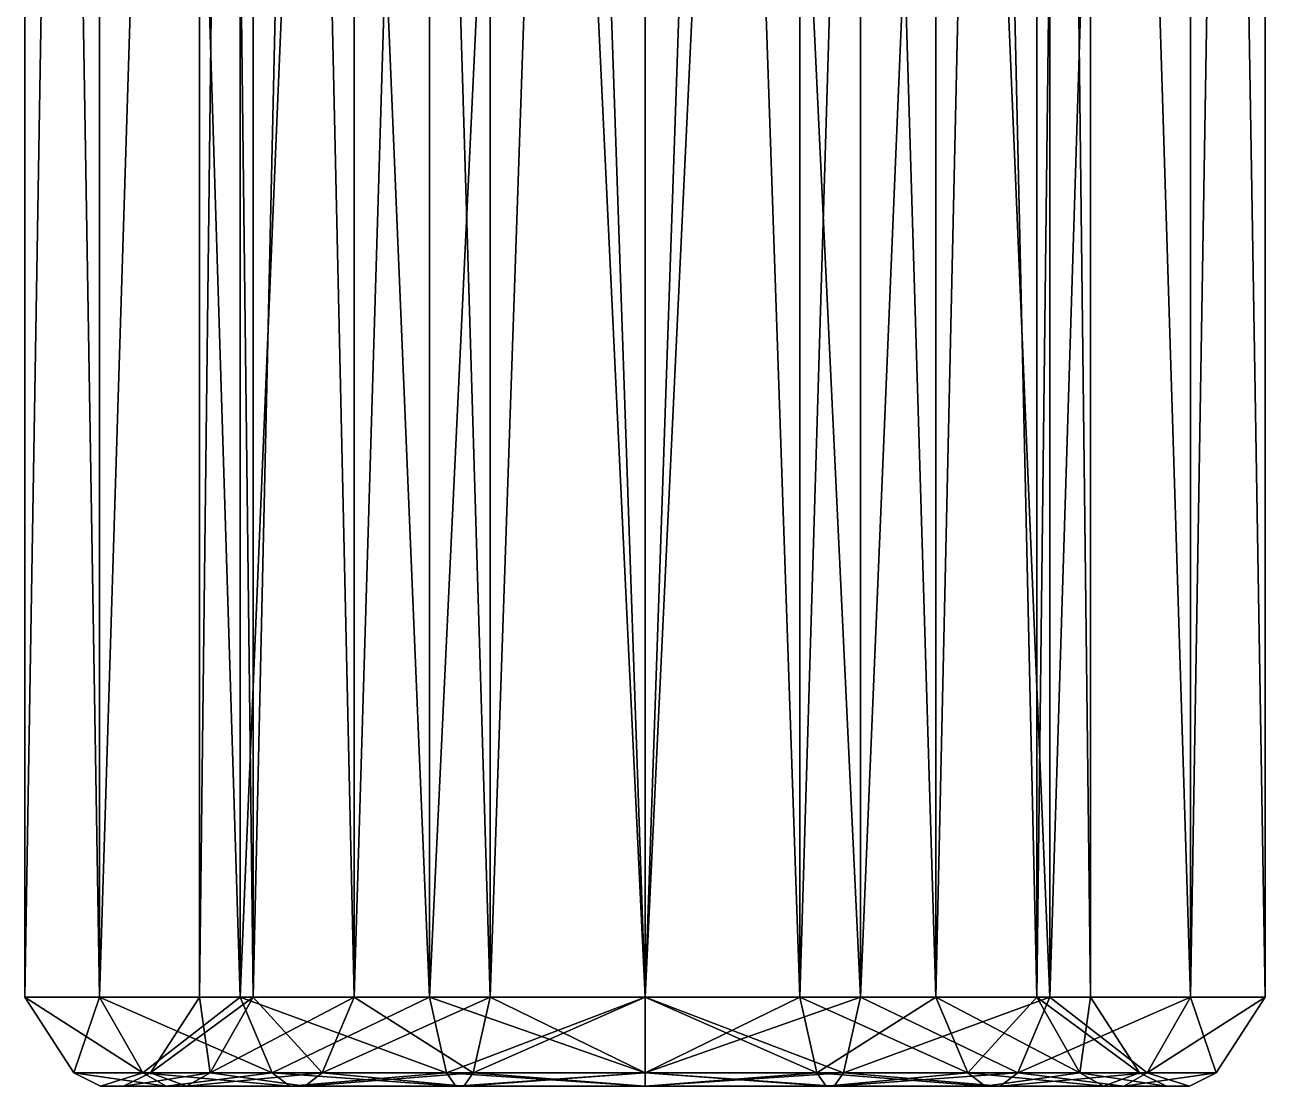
# Model space of a CAD drawing. Extents: x -218 to 254, y -1 to 729.
# Drawn here: x 50.04 to 62.77, y 253.78 to 264.67 of the extents above; entities that cross this region are included whole.
import ezdxf

# ---------------------------------------------------------------- set-up
doc = ezdxf.new("R2010")
doc.units = 0
doc.layers.add('ROCKET_BARREL', color=154, linetype='CONTINUOUS')
doc.layers.add('ROCKET_BARREL01', color=154, linetype='CONTINUOUS')

msp = doc.modelspace()

# ---------------------------------------------------------------- meshes
at = {"layer": 'ROCKET_BARREL', "color": 154}
mesh = msp.add_polyface(dxfattribs=at)
corners = [(56.402508, 301.056152, 344.660706), (56.402512, 254.692215, 344.660706), (58.612621, 254.692215, 344.271027), (56.402512, 254.692215, 342.840881), (57.9902, 301.056152, 342.560944), (57.990204, 254.692215, 342.560944), (58.612621, 301.056152, 344.271027), (60.55616, 254.692215, 343.148926), (59.386395, 301.056152, 341.754852), (59.386398, 254.692215, 341.754852), (60.55616, 301.056152, 343.148926), (61.998707, 254.692215, 341.429749), (60.422688, 301.056152, 340.519836), (60.422688, 254.692215, 340.519836), (61.998703, 301.056152, 341.429749), (62.76627, 254.692215, 339.320892), (60.974087, 301.056152, 339.004883), (60.974087, 254.692215, 339.004883), (62.76627, 301.056152, 339.320892), (62.76627, 254.692215, 337.076691), (60.974087, 301.056152, 337.3927), (60.974087, 254.692215, 337.3927), (62.76627, 301.056152, 337.076691), (61.998707, 254.692215, 334.967834), (60.422688, 301.056152, 335.877747), (60.422688, 254.692215, 335.877747), (61.998703, 301.056152, 334.967834), (60.55616, 254.692215, 333.248657), (59.386395, 301.056152, 334.642731), (59.386395, 254.692215, 334.642731), (60.556156, 301.056152, 333.248657), (58.612621, 254.692215, 332.126556), (57.9902, 301.056152, 333.836639), (57.990204, 254.692215, 333.836639), (58.612617, 301.056152, 332.126556), (56.402512, 254.692215, 331.736877), (56.402508, 301.056152, 333.556702), (56.402512, 254.692215, 333.556702), (56.402508, 301.056152, 331.736877), (54.192402, 254.692215, 332.126556), (54.814816, 301.056152, 333.836639), (54.814819, 254.692215, 333.836639), (54.192398, 301.056152, 332.126556), (52.248863, 254.692215, 333.248657), (53.418625, 301.056152, 334.642731), (53.418625, 254.692215, 334.642731), (52.248859, 301.056152, 333.248657), (50.806316, 254.692215, 334.967834), (52.382332, 301.056152, 335.877747), (52.382336, 254.692215, 335.877747), (50.806313, 301.056152, 334.967834), (50.038754, 254.692215, 337.076691), (51.830933, 301.056152, 337.3927), (51.830936, 254.692215, 337.3927), (50.038754, 301.056152, 337.076691), (50.038754, 254.692215, 339.320892), (51.830933, 301.056152, 339.004883), (51.830936, 254.692215, 339.004883), (50.038754, 301.056152, 339.320892), (50.806316, 254.692215, 341.429749), (52.382332, 301.056152, 340.519836), (52.382336, 254.692215, 340.519836), (50.806316, 301.056152, 341.429749), (52.248863, 254.692215, 343.148926), (53.418625, 301.056152, 341.754852), (53.418629, 254.692215, 341.754852), (52.248863, 301.056152, 343.148926), (54.192402, 254.692215, 344.271027), (54.814819, 301.056152, 342.560944), (54.814819, 254.692215, 342.560944), (54.192402, 301.056152, 344.271027), (56.402512, 301.056152, 342.840881)]
mesh.append_faces([[corners[k] for k in face] for face in [(3, 4, 5), (5, 8, 9), (9, 12, 13), (13, 16, 17), (17, 20, 21), (21, 24, 25), (25, 28, 29), (29, 32, 33), (33, 36, 37), (37, 40, 41), (41, 44, 45), (45, 48, 49), (49, 52, 53), (53, 56, 57), (57, 60, 61), (61, 64, 65), (65, 68, 69), (69, 71, 3)]], dxfattribs={"vtx0": -1})
mesh.append_faces([[corners[k] for k in face] for face in [(0, 1, 2), (6, 2, 7), (10, 7, 11), (14, 11, 15), (18, 15, 19), (22, 19, 23), (26, 23, 27), (30, 27, 31), (34, 31, 35), (38, 35, 39), (42, 39, 43), (46, 43, 47), (50, 47, 51), (54, 51, 55), (58, 55, 59), (62, 59, 63), (66, 63, 67), (70, 67, 1)]], dxfattribs={"vtx2": -1})
mesh = msp.add_polyface(dxfattribs=at)
corners = [(56.402508, 301.056152, 344.660706), (58.612621, 254.692215, 344.271027), (58.612621, 301.056152, 344.271027), (56.402512, 254.692215, 342.840881), (56.402512, 301.056152, 342.840881), (57.9902, 301.056152, 342.560944), (60.55616, 254.692215, 343.148926), (60.55616, 301.056152, 343.148926), (57.990204, 254.692215, 342.560944), (59.386395, 301.056152, 341.754852), (61.998707, 254.692215, 341.429749), (61.998703, 301.056152, 341.429749), (59.386398, 254.692215, 341.754852), (60.422688, 301.056152, 340.519836), (62.76627, 254.692215, 339.320892), (62.76627, 301.056152, 339.320892), (60.422688, 254.692215, 340.519836), (60.974087, 301.056152, 339.004883), (62.76627, 254.692215, 337.076691), (62.76627, 301.056152, 337.076691), (60.974087, 254.692215, 339.004883), (60.974087, 301.056152, 337.3927), (61.998707, 254.692215, 334.967834), (61.998703, 301.056152, 334.967834), (60.974087, 254.692215, 337.3927), (60.422688, 301.056152, 335.877747), (60.55616, 254.692215, 333.248657), (60.556156, 301.056152, 333.248657), (60.422688, 254.692215, 335.877747), (59.386395, 301.056152, 334.642731), (58.612621, 254.692215, 332.126556), (58.612617, 301.056152, 332.126556), (59.386395, 254.692215, 334.642731), (57.9902, 301.056152, 333.836639), (56.402512, 254.692215, 331.736877), (56.402508, 301.056152, 331.736877), (57.990204, 254.692215, 333.836639), (56.402508, 301.056152, 333.556702), (54.192402, 254.692215, 332.126556), (54.192398, 301.056152, 332.126556), (56.402512, 254.692215, 333.556702), (54.814816, 301.056152, 333.836639), (52.248863, 254.692215, 333.248657), (52.248859, 301.056152, 333.248657), (54.814819, 254.692215, 333.836639), (53.418625, 301.056152, 334.642731), (50.806316, 254.692215, 334.967834), (50.806313, 301.056152, 334.967834), (53.418625, 254.692215, 334.642731), (52.382332, 301.056152, 335.877747), (50.038754, 254.692215, 337.076691), (50.038754, 301.056152, 337.076691), (52.382336, 254.692215, 335.877747), (51.830933, 301.056152, 337.3927), (50.038754, 254.692215, 339.320892), (50.038754, 301.056152, 339.320892), (51.830936, 254.692215, 337.3927), (51.830933, 301.056152, 339.004883), (50.806316, 254.692215, 341.429749), (50.806316, 301.056152, 341.429749), (51.830936, 254.692215, 339.004883), (52.382332, 301.056152, 340.519836), (52.248863, 254.692215, 343.148926), (52.248863, 301.056152, 343.148926), (52.382336, 254.692215, 340.519836), (53.418625, 301.056152, 341.754852), (54.192402, 254.692215, 344.271027), (54.192402, 301.056152, 344.271027), (53.418629, 254.692215, 341.754852), (54.814819, 301.056152, 342.560944), (56.402512, 254.692215, 344.660706), (54.814819, 254.692215, 342.560944)]
mesh.append_faces([[corners[k] for k in face] for face in [(0, 1, 2), (2, 6, 7), (7, 10, 11), (11, 14, 15), (15, 18, 19), (19, 22, 23), (23, 26, 27), (27, 30, 31), (31, 34, 35), (35, 38, 39), (39, 42, 43), (43, 46, 47), (47, 50, 51), (51, 54, 55), (55, 58, 59), (59, 62, 63), (63, 66, 67), (67, 70, 0)]], dxfattribs={"vtx0": -1})
mesh.append_faces([[corners[k] for k in face] for face in [(3, 4, 5), (8, 5, 9), (12, 9, 13), (16, 13, 17), (20, 17, 21), (24, 21, 25), (28, 25, 29), (32, 29, 33), (36, 33, 37), (40, 37, 41), (44, 41, 45), (48, 45, 49), (52, 49, 53), (56, 53, 57), (60, 57, 61), (64, 61, 65), (68, 65, 69), (71, 69, 4)]], dxfattribs={"vtx2": -1})
mesh = msp.add_polyface(dxfattribs=at)
corners = [(52.756828, 253.779907, 333.854034), (51.697952, 253.779907, 335.482605), (51.490696, 253.779907, 335.362946), (52.91066, 253.779907, 334.037384), (51.052685, 253.779907, 337.255463), (50.817001, 253.779907, 337.213928), (51.052689, 253.779907, 339.14212), (50.817001, 253.779907, 339.183685), (51.697956, 253.779907, 340.914978), (51.490696, 253.779907, 341.034637), (52.910664, 253.779907, 342.360229), (52.756828, 253.779907, 342.543549), (52.577698, 253.91713, 333.640564), (51.249355, 253.91713, 335.223633), (50.806316, 254.692215, 334.967834), (50.542561, 253.91713, 337.165527), (50.038754, 254.692215, 337.076691), (51.327129, 253.91713, 337.303864), (51.939293, 253.91713, 335.621948), (52.382336, 254.692215, 335.877747), (50.542561, 253.91713, 339.232056), (50.038754, 254.692215, 339.320892), (51.327129, 253.91713, 339.093719), (51.830936, 254.692215, 337.3927), (51.249359, 253.91713, 341.173981), (50.806316, 254.692215, 341.429749), (51.939297, 253.91713, 340.775635), (51.830936, 254.692215, 339.004883), (52.577702, 253.91713, 342.757019), (52.248863, 254.692215, 343.148926), (53.08979, 253.91713, 334.250854)]
mesh.append_faces([[corners[k] for k in face] for face in [(0, 1, 2), (2, 4, 5), (5, 6, 7), (7, 8, 9), (9, 10, 11)]], dxfattribs={"vtx0": -1})
mesh.append_faces([[corners[k] for k in face] for face in [(0, 3, 1), (2, 1, 4), (5, 4, 6), (7, 6, 8), (9, 8, 10), (12, 13, 14), (13, 15, 16), (17, 18, 19), (15, 20, 21), (22, 17, 23), (20, 24, 25), (26, 22, 27), (24, 28, 29), (13, 12, 0), (0, 2, 13), (30, 18, 1), (15, 13, 2), (2, 5, 15), (18, 17, 4), (4, 1, 18), (20, 15, 5), (5, 7, 20), (17, 22, 6), (6, 4, 17), (24, 20, 7), (7, 9, 24), (22, 26, 8), (8, 6, 22), (28, 24, 9), (9, 11, 28), (10, 8, 26)]], dxfattribs={"vtx2": -1})
mesh = msp.add_polyface(dxfattribs=at)
corners = [(58.612621, 254.692215, 344.271027), (56.402512, 254.692215, 344.660706), (56.402512, 253.91713, 344.149139), (56.402512, 254.692215, 342.840881), (57.990204, 254.692215, 342.560944), (58.165173, 253.91713, 343.041656), (60.55616, 254.692215, 343.148926), (58.437653, 253.91713, 343.790283), (59.386398, 254.692215, 341.754852), (59.715233, 253.91713, 342.146729), (61.998707, 254.692215, 341.429749), (60.227322, 253.91713, 342.757019), (60.422688, 254.692215, 340.519836), (60.865726, 253.91713, 340.775635), (62.76627, 254.692215, 339.320892), (61.555668, 253.91713, 341.173981), (60.974087, 254.692215, 339.004883), (61.477894, 253.91713, 339.093719), (62.76627, 254.692215, 337.076691), (62.262463, 253.91713, 339.232056), (60.974087, 254.692215, 337.3927), (61.477894, 253.91713, 337.303864), (61.998707, 254.692215, 334.967834), (62.262463, 253.91713, 337.165527), (60.422688, 254.692215, 335.877747), (60.865726, 253.91713, 335.621948), (60.55616, 254.692215, 333.248657), (61.555668, 253.91713, 335.223633), (59.386395, 254.692215, 334.642731), (59.715233, 253.91713, 334.250854), (58.612621, 254.692215, 332.126556), (60.227322, 253.91713, 333.640564), (57.990204, 254.692215, 333.836639), (58.165173, 253.91713, 333.355927), (56.402512, 254.692215, 331.736877), (58.437653, 253.91713, 332.6073), (56.402512, 254.692215, 333.556702), (56.402512, 253.91713, 333.045105), (54.192402, 254.692215, 332.126556), (56.402512, 253.91713, 332.248444), (54.814819, 254.692215, 333.836639), (54.639851, 253.91713, 333.355927), (52.248863, 254.692215, 333.248657), (54.367371, 253.91713, 332.6073), (53.418625, 254.692215, 334.642731), (53.08979, 253.91713, 334.250854), (50.806316, 254.692215, 334.967834), (52.577698, 253.91713, 333.640564), (52.382336, 254.692215, 335.877747), (51.939293, 253.91713, 335.621948), (50.038754, 254.692215, 337.076691), (51.249355, 253.91713, 335.223633), (51.830936, 254.692215, 337.3927), (51.327129, 253.91713, 337.303864), (50.038754, 254.692215, 339.320892), (50.542561, 253.91713, 337.165527), (51.830936, 254.692215, 339.004883), (51.327129, 253.91713, 339.093719), (50.806316, 254.692215, 341.429749), (50.542561, 253.91713, 339.232056), (52.382336, 254.692215, 340.519836), (51.939297, 253.91713, 340.775635), (52.248863, 254.692215, 343.148926), (51.249359, 253.91713, 341.173981), (53.418629, 254.692215, 341.754852), (53.08979, 253.91713, 342.146729), (54.192402, 254.692215, 344.271027), (52.577702, 253.91713, 342.757019), (54.814819, 254.692215, 342.560944), (54.639851, 253.91713, 343.041656), (54.367374, 253.91713, 343.790283), (56.402512, 253.91713, 343.352478)]
mesh.append_faces([[corners[k] for k in face] for face in [(0, 1, 2), (3, 4, 5), (6, 0, 7), (4, 8, 9), (10, 6, 11), (8, 12, 13), (14, 10, 15), (12, 16, 17), (18, 14, 19), (16, 20, 21), (22, 18, 23), (20, 24, 25), (26, 22, 27), (24, 28, 29), (30, 26, 31), (28, 32, 33), (34, 30, 35), (32, 36, 37), (38, 34, 39), (36, 40, 41), (42, 38, 43), (40, 44, 45), (46, 42, 47), (44, 48, 49), (50, 46, 51), (48, 52, 53), (54, 50, 55), (52, 56, 57), (58, 54, 59), (56, 60, 61), (62, 58, 63), (60, 64, 65), (66, 62, 67), (64, 68, 69), (1, 66, 70), (68, 3, 71)]], dxfattribs={"vtx2": -1})
mesh = msp.add_polyface(dxfattribs=at)
corners = [(56.402512, 253.779907, 332.52713), (54.544537, 253.779907, 333.094055), (54.462685, 253.779907, 332.869171), (56.402512, 253.779907, 332.766449), (52.91066, 253.779907, 334.037384), (52.756828, 253.779907, 333.854034), (52.756828, 253.779907, 342.543549), (54.544537, 253.779922, 343.303528), (54.462685, 253.779922, 343.528412), (52.910664, 253.779907, 342.360229), (56.402512, 253.779922, 343.631134), (56.402512, 253.779922, 343.870453), (56.402512, 253.91713, 332.248444), (54.367371, 253.91713, 332.6073), (54.192402, 254.692215, 332.126556), (54.639851, 253.91713, 333.355927), (56.402512, 253.91713, 333.045105), (56.402512, 254.692215, 333.556702), (52.577698, 253.91713, 333.640564), (52.248863, 254.692215, 333.248657), (53.08979, 253.91713, 334.250854), (54.814819, 254.692215, 333.836639), (51.939293, 253.91713, 335.621948), (53.418625, 254.692215, 334.642731), (53.08979, 253.91713, 342.146729), (51.939297, 253.91713, 340.775635), (52.382336, 254.692215, 340.519836), (52.577702, 253.91713, 342.757019), (54.367374, 253.91713, 343.790283), (54.192402, 254.692215, 344.271027), (54.639851, 253.91713, 343.041656), (53.418629, 254.692215, 341.754852), (56.402512, 253.91713, 344.149139), (56.402512, 254.692215, 344.660706), (56.402512, 253.91713, 343.352478), (54.814819, 254.692215, 342.560944), (51.697952, 253.779907, 335.482605)]
mesh.append_faces([[corners[k] for k in face] for face in [(0, 1, 2), (2, 4, 5), (6, 7, 8), (8, 10, 11)]], dxfattribs={"vtx0": -1})
mesh.append_faces([[corners[k] for k in face] for face in [(0, 3, 1), (2, 1, 4), (6, 9, 7), (8, 7, 10), (12, 13, 14), (15, 16, 17), (13, 18, 19), (20, 15, 21), (22, 20, 23), (24, 25, 26), (27, 28, 29), (30, 24, 31), (28, 32, 33), (34, 30, 35), (13, 12, 0), (0, 2, 13), (16, 15, 1), (1, 3, 16), (18, 13, 2), (2, 5, 18), (15, 20, 4), (4, 1, 15), (36, 4, 20), (25, 24, 9), (28, 27, 6), (6, 8, 28), (24, 30, 7), (7, 9, 24), (32, 28, 8), (8, 11, 32), (30, 34, 10), (10, 7, 30)]], dxfattribs={"vtx2": -1})
mesh = msp.add_polyface(dxfattribs=at)
corners = [(56.402512, 253.779922, 343.870453), (58.260487, 253.779922, 343.303528), (58.342339, 253.779922, 343.528412), (56.402512, 253.779922, 343.631134), (59.894363, 253.779907, 342.360229), (60.048195, 253.779907, 342.543549), (60.048195, 253.779907, 333.854034), (58.260487, 253.779907, 333.094055), (58.342339, 253.779907, 332.869171), (59.89436, 253.779907, 334.037384), (56.402512, 253.779907, 332.766449), (56.402512, 253.779907, 332.52713), (56.402512, 253.91713, 344.149139), (58.437653, 253.91713, 343.790283), (58.612621, 254.692215, 344.271027), (58.165173, 253.91713, 343.041656), (56.402512, 253.91713, 343.352478), (56.402512, 254.692215, 342.840881), (60.227322, 253.91713, 342.757019), (60.55616, 254.692215, 343.148926), (59.715233, 253.91713, 342.146729), (57.990204, 254.692215, 342.560944), (60.865726, 253.91713, 340.775635), (59.386398, 254.692215, 341.754852), (59.715233, 253.91713, 334.250854), (60.865726, 253.91713, 335.621948), (60.422688, 254.692215, 335.877747), (60.227322, 253.91713, 333.640564), (58.437653, 253.91713, 332.6073), (58.612621, 254.692215, 332.126556), (58.165173, 253.91713, 333.355927), (59.386395, 254.692215, 334.642731), (56.402512, 253.91713, 332.248444), (56.402512, 254.692215, 331.736877), (56.402512, 253.91713, 333.045105), (57.990204, 254.692215, 333.836639), (61.107067, 253.779907, 340.914978)]
mesh.append_faces([[corners[k] for k in face] for face in [(0, 1, 2), (2, 4, 5), (6, 7, 8), (8, 10, 11)]], dxfattribs={"vtx0": -1})
mesh.append_faces([[corners[k] for k in face] for face in [(0, 3, 1), (2, 1, 4), (6, 9, 7), (8, 7, 10), (12, 13, 14), (15, 16, 17), (13, 18, 19), (20, 15, 21), (22, 20, 23), (24, 25, 26), (27, 28, 29), (30, 24, 31), (28, 32, 33), (34, 30, 35), (13, 12, 0), (0, 2, 13), (16, 15, 1), (1, 3, 16), (18, 13, 2), (2, 5, 18), (15, 20, 4), (4, 1, 15), (36, 4, 20), (25, 24, 9), (28, 27, 6), (6, 8, 28), (24, 30, 7), (7, 9, 24), (32, 28, 8), (8, 11, 32), (30, 34, 10), (10, 7, 30)]], dxfattribs={"vtx2": -1})
mesh = msp.add_polyface(dxfattribs=at)
corners = [(60.048195, 253.779907, 342.543549), (61.107067, 253.779907, 340.914978), (61.314327, 253.779907, 341.034637), (59.894363, 253.779907, 342.360229), (61.752335, 253.779907, 339.14212), (61.988022, 253.779907, 339.183655), (61.752335, 253.779907, 337.255463), (61.988022, 253.779907, 337.213928), (61.107067, 253.779907, 335.482605), (61.314327, 253.779907, 335.362946), (59.89436, 253.779907, 334.037384), (60.048195, 253.779907, 333.854034), (60.227322, 253.91713, 342.757019), (61.555668, 253.91713, 341.173981), (61.998707, 254.692215, 341.429749), (62.262463, 253.91713, 339.232056), (62.76627, 254.692215, 339.320892), (61.477894, 253.91713, 339.093719), (60.865726, 253.91713, 340.775635), (60.422688, 254.692215, 340.519836), (62.262463, 253.91713, 337.165527), (62.76627, 254.692215, 337.076691), (61.477894, 253.91713, 337.303864), (60.974087, 254.692215, 339.004883), (61.555668, 253.91713, 335.223633), (61.998707, 254.692215, 334.967834), (60.865726, 253.91713, 335.621948), (60.974087, 254.692215, 337.3927), (60.227322, 253.91713, 333.640564), (60.55616, 254.692215, 333.248657), (59.715233, 253.91713, 342.146729)]
mesh.append_faces([[corners[k] for k in face] for face in [(0, 1, 2), (2, 4, 5), (5, 6, 7), (7, 8, 9), (9, 10, 11)]], dxfattribs={"vtx0": -1})
mesh.append_faces([[corners[k] for k in face] for face in [(0, 3, 1), (2, 1, 4), (5, 4, 6), (7, 6, 8), (9, 8, 10), (12, 13, 14), (13, 15, 16), (17, 18, 19), (15, 20, 21), (22, 17, 23), (20, 24, 25), (26, 22, 27), (24, 28, 29), (13, 12, 0), (0, 2, 13), (30, 18, 1), (15, 13, 2), (2, 5, 15), (18, 17, 4), (4, 1, 18), (20, 15, 5), (5, 7, 20), (17, 22, 6), (6, 4, 17), (24, 20, 7), (7, 9, 24), (22, 26, 8), (8, 6, 22), (28, 24, 9), (9, 11, 28), (10, 8, 26)]], dxfattribs={"vtx2": -1})
at = {"layer": 'ROCKET_BARREL01', "color": 154}
mesh = msp.add_polyface(dxfattribs=at)
corners = [(56.402508, 301.056152, 327.975677), (56.402512, 254.692215, 327.975677), (58.612621, 254.692215, 327.585999), (56.402512, 254.692215, 326.155853), (57.9902, 301.056152, 325.875916), (57.990204, 254.692215, 325.875916), (58.612621, 301.056152, 327.585999), (60.55616, 254.692215, 326.463898), (59.386395, 301.056152, 325.069824), (59.386398, 254.692215, 325.069824), (60.55616, 301.056152, 326.463898), (61.998707, 254.692215, 324.74472), (60.422688, 301.056152, 323.834808), (60.422688, 254.692215, 323.834808), (61.998703, 301.056152, 324.74472), (62.76627, 254.692215, 322.635864), (60.974087, 301.056152, 322.319855), (60.974087, 254.692215, 322.319855), (62.76627, 301.056152, 322.635864), (62.76627, 254.692215, 320.391663), (60.974087, 301.056152, 320.707672), (60.974087, 254.692215, 320.707672), (62.76627, 301.056152, 320.391663), (61.998707, 254.692215, 318.282806), (60.422688, 301.056152, 319.192719), (60.422688, 254.692215, 319.192719), (61.998703, 301.056152, 318.282806), (60.55616, 254.692215, 316.563629), (59.386395, 301.056152, 317.957703), (59.386395, 254.692215, 317.957703), (60.556156, 301.056152, 316.563629), (58.612621, 254.692215, 315.441528), (57.9902, 301.056152, 317.151611), (57.990204, 254.692215, 317.151611), (58.612617, 301.056152, 315.441528), (56.402512, 254.692215, 315.051849), (56.402508, 301.056152, 316.871674), (56.402512, 254.692215, 316.871674), (56.402508, 301.056152, 315.051849), (54.192402, 254.692215, 315.441528), (54.814816, 301.056152, 317.151611), (54.814819, 254.692215, 317.151611), (54.192398, 301.056152, 315.441528), (52.248863, 254.692215, 316.563629), (53.418625, 301.056152, 317.957703), (53.418625, 254.692215, 317.957703), (52.248859, 301.056152, 316.563629), (50.806316, 254.692215, 318.282806), (52.382332, 301.056152, 319.192719), (52.382336, 254.692215, 319.192719), (50.806313, 301.056152, 318.282806), (50.038754, 254.692215, 320.391663), (51.830933, 301.056152, 320.707672), (51.830936, 254.692215, 320.707672), (50.038754, 301.056152, 320.391663), (50.038754, 254.692215, 322.635864), (51.830933, 301.056152, 322.319855), (51.830936, 254.692215, 322.319855), (50.038754, 301.056152, 322.635864), (50.806316, 254.692215, 324.74472), (52.382332, 301.056152, 323.834808), (52.382336, 254.692215, 323.834808), (50.806316, 301.056152, 324.74472), (52.248863, 254.692215, 326.463898), (53.418625, 301.056152, 325.069824), (53.418629, 254.692215, 325.069824), (52.248863, 301.056152, 326.463898), (54.192402, 254.692215, 327.585999), (54.814819, 301.056152, 325.875916), (54.814819, 254.692215, 325.875916), (54.192402, 301.056152, 327.585999), (56.402512, 301.056152, 326.155853)]
mesh.append_faces([[corners[k] for k in face] for face in [(3, 4, 5), (5, 8, 9), (9, 12, 13), (13, 16, 17), (17, 20, 21), (21, 24, 25), (25, 28, 29), (29, 32, 33), (33, 36, 37), (37, 40, 41), (41, 44, 45), (45, 48, 49), (49, 52, 53), (53, 56, 57), (57, 60, 61), (61, 64, 65), (65, 68, 69), (69, 71, 3)]], dxfattribs={"vtx0": -1})
mesh.append_faces([[corners[k] for k in face] for face in [(0, 1, 2), (6, 2, 7), (10, 7, 11), (14, 11, 15), (18, 15, 19), (22, 19, 23), (26, 23, 27), (30, 27, 31), (34, 31, 35), (38, 35, 39), (42, 39, 43), (46, 43, 47), (50, 47, 51), (54, 51, 55), (58, 55, 59), (62, 59, 63), (66, 63, 67), (70, 67, 1)]], dxfattribs={"vtx2": -1})
mesh = msp.add_polyface(dxfattribs=at)
corners = [(56.402508, 301.056152, 327.975677), (58.612621, 254.692215, 327.585999), (58.612621, 301.056152, 327.585999), (56.402512, 254.692215, 326.155853), (56.402512, 301.056152, 326.155853), (57.9902, 301.056152, 325.875916), (60.55616, 254.692215, 326.463898), (60.55616, 301.056152, 326.463898), (57.990204, 254.692215, 325.875916), (59.386395, 301.056152, 325.069824), (61.998707, 254.692215, 324.74472), (61.998703, 301.056152, 324.74472), (59.386398, 254.692215, 325.069824), (60.422688, 301.056152, 323.834808), (62.76627, 254.692215, 322.635864), (62.76627, 301.056152, 322.635864), (60.422688, 254.692215, 323.834808), (60.974087, 301.056152, 322.319855), (62.76627, 254.692215, 320.391663), (62.76627, 301.056152, 320.391663), (60.974087, 254.692215, 322.319855), (60.974087, 301.056152, 320.707672), (61.998707, 254.692215, 318.282806), (61.998703, 301.056152, 318.282806), (60.974087, 254.692215, 320.707672), (60.422688, 301.056152, 319.192719), (60.55616, 254.692215, 316.563629), (60.556156, 301.056152, 316.563629), (60.422688, 254.692215, 319.192719), (59.386395, 301.056152, 317.957703), (58.612621, 254.692215, 315.441528), (58.612617, 301.056152, 315.441528), (59.386395, 254.692215, 317.957703), (57.9902, 301.056152, 317.151611), (56.402512, 254.692215, 315.051849), (56.402508, 301.056152, 315.051849), (57.990204, 254.692215, 317.151611), (56.402508, 301.056152, 316.871674), (54.192402, 254.692215, 315.441528), (54.192398, 301.056152, 315.441528), (56.402512, 254.692215, 316.871674), (54.814816, 301.056152, 317.151611), (52.248863, 254.692215, 316.563629), (52.248859, 301.056152, 316.563629), (54.814819, 254.692215, 317.151611), (53.418625, 301.056152, 317.957703), (50.806316, 254.692215, 318.282806), (50.806313, 301.056152, 318.282806), (53.418625, 254.692215, 317.957703), (52.382332, 301.056152, 319.192719), (50.038754, 254.692215, 320.391663), (50.038754, 301.056152, 320.391663), (52.382336, 254.692215, 319.192719), (51.830933, 301.056152, 320.707672), (50.038754, 254.692215, 322.635864), (50.038754, 301.056152, 322.635864), (51.830936, 254.692215, 320.707672), (51.830933, 301.056152, 322.319855), (50.806316, 254.692215, 324.74472), (50.806316, 301.056152, 324.74472), (51.830936, 254.692215, 322.319855), (52.382332, 301.056152, 323.834808), (52.248863, 254.692215, 326.463898), (52.248863, 301.056152, 326.463898), (52.382336, 254.692215, 323.834808), (53.418625, 301.056152, 325.069824), (54.192402, 254.692215, 327.585999), (54.192402, 301.056152, 327.585999), (53.418629, 254.692215, 325.069824), (54.814819, 301.056152, 325.875916), (56.402512, 254.692215, 327.975677), (54.814819, 254.692215, 325.875916)]
mesh.append_faces([[corners[k] for k in face] for face in [(0, 1, 2), (2, 6, 7), (7, 10, 11), (11, 14, 15), (15, 18, 19), (19, 22, 23), (23, 26, 27), (27, 30, 31), (31, 34, 35), (35, 38, 39), (39, 42, 43), (43, 46, 47), (47, 50, 51), (51, 54, 55), (55, 58, 59), (59, 62, 63), (63, 66, 67), (67, 70, 0)]], dxfattribs={"vtx0": -1})
mesh.append_faces([[corners[k] for k in face] for face in [(3, 4, 5), (8, 5, 9), (12, 9, 13), (16, 13, 17), (20, 17, 21), (24, 21, 25), (28, 25, 29), (32, 29, 33), (36, 33, 37), (40, 37, 41), (44, 41, 45), (48, 45, 49), (52, 49, 53), (56, 53, 57), (60, 57, 61), (64, 61, 65), (68, 65, 69), (71, 69, 4)]], dxfattribs={"vtx2": -1})
mesh = msp.add_polyface(dxfattribs=at)
corners = [(52.756828, 253.779907, 317.169006), (51.697952, 253.779907, 318.797577), (51.490696, 253.779907, 318.677917), (52.91066, 253.779907, 317.352356), (51.052685, 253.779907, 320.570435), (50.817001, 253.779907, 320.5289), (51.052689, 253.779907, 322.457092), (50.817001, 253.779907, 322.498657), (51.697956, 253.779907, 324.22995), (51.490696, 253.779907, 324.349609), (52.910664, 253.779907, 325.675201), (52.756828, 253.779907, 325.858521), (52.577698, 253.91713, 316.955536), (51.249355, 253.91713, 318.538605), (50.806316, 254.692215, 318.282806), (50.542561, 253.91713, 320.480499), (50.038754, 254.692215, 320.391663), (51.327129, 253.91713, 320.618835), (51.939293, 253.91713, 318.93692), (52.382336, 254.692215, 319.192719), (50.542561, 253.91713, 322.547028), (50.038754, 254.692215, 322.635864), (51.327129, 253.91713, 322.408691), (51.830936, 254.692215, 320.707672), (51.249359, 253.91713, 324.488953), (50.806316, 254.692215, 324.74472), (51.939297, 253.91713, 324.090607), (51.830936, 254.692215, 322.319855), (52.577702, 253.91713, 326.071991), (52.248863, 254.692215, 326.463898), (53.08979, 253.91713, 317.565826)]
mesh.append_faces([[corners[k] for k in face] for face in [(0, 1, 2), (2, 4, 5), (5, 6, 7), (7, 8, 9), (9, 10, 11)]], dxfattribs={"vtx0": -1})
mesh.append_faces([[corners[k] for k in face] for face in [(0, 3, 1), (2, 1, 4), (5, 4, 6), (7, 6, 8), (9, 8, 10), (12, 13, 14), (13, 15, 16), (17, 18, 19), (15, 20, 21), (22, 17, 23), (20, 24, 25), (26, 22, 27), (24, 28, 29), (13, 12, 0), (0, 2, 13), (30, 18, 1), (15, 13, 2), (2, 5, 15), (18, 17, 4), (4, 1, 18), (20, 15, 5), (5, 7, 20), (17, 22, 6), (6, 4, 17), (24, 20, 7), (7, 9, 24), (22, 26, 8), (8, 6, 22), (28, 24, 9), (9, 11, 28), (10, 8, 26)]], dxfattribs={"vtx2": -1})
mesh = msp.add_polyface(dxfattribs=at)
corners = [(58.612621, 254.692215, 327.585999), (56.402512, 254.692215, 327.975677), (56.402512, 253.91713, 327.464111), (56.402512, 254.692215, 326.155853), (57.990204, 254.692215, 325.875916), (58.165173, 253.91713, 326.356628), (60.55616, 254.692215, 326.463898), (58.437653, 253.91713, 327.105255), (59.386398, 254.692215, 325.069824), (59.715233, 253.91713, 325.4617), (61.998707, 254.692215, 324.74472), (60.227322, 253.91713, 326.071991), (60.422688, 254.692215, 323.834808), (60.865726, 253.91713, 324.090607), (62.76627, 254.692215, 322.635864), (61.555668, 253.91713, 324.488953), (60.974087, 254.692215, 322.319855), (61.477894, 253.91713, 322.408691), (62.76627, 254.692215, 320.391663), (62.262463, 253.91713, 322.547028), (60.974087, 254.692215, 320.707672), (61.477894, 253.91713, 320.618835), (61.998707, 254.692215, 318.282806), (62.262463, 253.91713, 320.480499), (60.422688, 254.692215, 319.192719), (60.865726, 253.91713, 318.93692), (60.55616, 254.692215, 316.563629), (61.555668, 253.91713, 318.538605), (59.386395, 254.692215, 317.957703), (59.715233, 253.91713, 317.565826), (58.612621, 254.692215, 315.441528), (60.227322, 253.91713, 316.955536), (57.990204, 254.692215, 317.151611), (58.165173, 253.91713, 316.670898), (56.402512, 254.692215, 315.051849), (58.437653, 253.91713, 315.922272), (56.402512, 254.692215, 316.871674), (56.402512, 253.91713, 316.360077), (54.192402, 254.692215, 315.441528), (56.402512, 253.91713, 315.563416), (54.814819, 254.692215, 317.151611), (54.639851, 253.91713, 316.670898), (52.248863, 254.692215, 316.563629), (54.367371, 253.91713, 315.922272), (53.418625, 254.692215, 317.957703), (53.08979, 253.91713, 317.565826), (50.806316, 254.692215, 318.282806), (52.577698, 253.91713, 316.955536), (52.382336, 254.692215, 319.192719), (51.939293, 253.91713, 318.93692), (50.038754, 254.692215, 320.391663), (51.249355, 253.91713, 318.538605), (51.830936, 254.692215, 320.707672), (51.327129, 253.91713, 320.618835), (50.038754, 254.692215, 322.635864), (50.542561, 253.91713, 320.480499), (51.830936, 254.692215, 322.319855), (51.327129, 253.91713, 322.408691), (50.806316, 254.692215, 324.74472), (50.542561, 253.91713, 322.547028), (52.382336, 254.692215, 323.834808), (51.939297, 253.91713, 324.090607), (52.248863, 254.692215, 326.463898), (51.249359, 253.91713, 324.488953), (53.418629, 254.692215, 325.069824), (53.08979, 253.91713, 325.4617), (54.192402, 254.692215, 327.585999), (52.577702, 253.91713, 326.071991), (54.814819, 254.692215, 325.875916), (54.639851, 253.91713, 326.356628), (54.367374, 253.91713, 327.105255), (56.402512, 253.91713, 326.66745)]
mesh.append_faces([[corners[k] for k in face] for face in [(0, 1, 2), (3, 4, 5), (6, 0, 7), (4, 8, 9), (10, 6, 11), (8, 12, 13), (14, 10, 15), (12, 16, 17), (18, 14, 19), (16, 20, 21), (22, 18, 23), (20, 24, 25), (26, 22, 27), (24, 28, 29), (30, 26, 31), (28, 32, 33), (34, 30, 35), (32, 36, 37), (38, 34, 39), (36, 40, 41), (42, 38, 43), (40, 44, 45), (46, 42, 47), (44, 48, 49), (50, 46, 51), (48, 52, 53), (54, 50, 55), (52, 56, 57), (58, 54, 59), (56, 60, 61), (62, 58, 63), (60, 64, 65), (66, 62, 67), (64, 68, 69), (1, 66, 70), (68, 3, 71)]], dxfattribs={"vtx2": -1})
mesh = msp.add_polyface(dxfattribs=at)
corners = [(56.402512, 253.779907, 315.842102), (54.544537, 253.779907, 316.409027), (54.462685, 253.779907, 316.184143), (56.402512, 253.779907, 316.081421), (52.91066, 253.779907, 317.352356), (52.756828, 253.779907, 317.169006), (52.756828, 253.779907, 325.858521), (54.544537, 253.779922, 326.6185), (54.462685, 253.779922, 326.843384), (52.910664, 253.779907, 325.675201), (56.402512, 253.779922, 326.946106), (56.402512, 253.779922, 327.185425), (56.402512, 253.91713, 315.563416), (54.367371, 253.91713, 315.922272), (54.192402, 254.692215, 315.441528), (54.639851, 253.91713, 316.670898), (56.402512, 253.91713, 316.360077), (56.402512, 254.692215, 316.871674), (52.577698, 253.91713, 316.955536), (52.248863, 254.692215, 316.563629), (53.08979, 253.91713, 317.565826), (54.814819, 254.692215, 317.151611), (51.939293, 253.91713, 318.93692), (53.418625, 254.692215, 317.957703), (53.08979, 253.91713, 325.4617), (51.939297, 253.91713, 324.090607), (52.382336, 254.692215, 323.834808), (52.577702, 253.91713, 326.071991), (54.367374, 253.91713, 327.105255), (54.192402, 254.692215, 327.585999), (54.639851, 253.91713, 326.356628), (53.418629, 254.692215, 325.069824), (56.402512, 253.91713, 327.464111), (56.402512, 254.692215, 327.975677), (56.402512, 253.91713, 326.66745), (54.814819, 254.692215, 325.875916), (51.697952, 253.779907, 318.797577)]
mesh.append_faces([[corners[k] for k in face] for face in [(0, 1, 2), (2, 4, 5), (6, 7, 8), (8, 10, 11)]], dxfattribs={"vtx0": -1})
mesh.append_faces([[corners[k] for k in face] for face in [(0, 3, 1), (2, 1, 4), (6, 9, 7), (8, 7, 10), (12, 13, 14), (15, 16, 17), (13, 18, 19), (20, 15, 21), (22, 20, 23), (24, 25, 26), (27, 28, 29), (30, 24, 31), (28, 32, 33), (34, 30, 35), (13, 12, 0), (0, 2, 13), (16, 15, 1), (1, 3, 16), (18, 13, 2), (2, 5, 18), (15, 20, 4), (4, 1, 15), (36, 4, 20), (25, 24, 9), (28, 27, 6), (6, 8, 28), (24, 30, 7), (7, 9, 24), (32, 28, 8), (8, 11, 32), (30, 34, 10), (10, 7, 30)]], dxfattribs={"vtx2": -1})
mesh = msp.add_polyface(dxfattribs=at)
corners = [(56.402512, 253.779922, 327.185425), (58.260487, 253.779922, 326.6185), (58.342339, 253.779922, 326.843384), (56.402512, 253.779922, 326.946106), (59.894363, 253.779907, 325.675201), (60.048195, 253.779907, 325.858521), (60.048195, 253.779907, 317.169006), (58.260487, 253.779907, 316.409027), (58.342339, 253.779907, 316.184143), (59.89436, 253.779907, 317.352356), (56.402512, 253.779907, 316.081421), (56.402512, 253.779907, 315.842102), (56.402512, 253.91713, 327.464111), (58.437653, 253.91713, 327.105255), (58.612621, 254.692215, 327.585999), (58.165173, 253.91713, 326.356628), (56.402512, 253.91713, 326.66745), (56.402512, 254.692215, 326.155853), (60.227322, 253.91713, 326.071991), (60.55616, 254.692215, 326.463898), (59.715233, 253.91713, 325.4617), (57.990204, 254.692215, 325.875916), (60.865726, 253.91713, 324.090607), (59.386398, 254.692215, 325.069824), (59.715233, 253.91713, 317.565826), (60.865726, 253.91713, 318.93692), (60.422688, 254.692215, 319.192719), (60.227322, 253.91713, 316.955536), (58.437653, 253.91713, 315.922272), (58.612621, 254.692215, 315.441528), (58.165173, 253.91713, 316.670898), (59.386395, 254.692215, 317.957703), (56.402512, 253.91713, 315.563416), (56.402512, 254.692215, 315.051849), (56.402512, 253.91713, 316.360077), (57.990204, 254.692215, 317.151611), (61.107067, 253.779907, 324.22995)]
mesh.append_faces([[corners[k] for k in face] for face in [(0, 1, 2), (2, 4, 5), (6, 7, 8), (8, 10, 11)]], dxfattribs={"vtx0": -1})
mesh.append_faces([[corners[k] for k in face] for face in [(0, 3, 1), (2, 1, 4), (6, 9, 7), (8, 7, 10), (12, 13, 14), (15, 16, 17), (13, 18, 19), (20, 15, 21), (22, 20, 23), (24, 25, 26), (27, 28, 29), (30, 24, 31), (28, 32, 33), (34, 30, 35), (13, 12, 0), (0, 2, 13), (16, 15, 1), (1, 3, 16), (18, 13, 2), (2, 5, 18), (15, 20, 4), (4, 1, 15), (36, 4, 20), (25, 24, 9), (28, 27, 6), (6, 8, 28), (24, 30, 7), (7, 9, 24), (32, 28, 8), (8, 11, 32), (30, 34, 10), (10, 7, 30)]], dxfattribs={"vtx2": -1})
mesh = msp.add_polyface(dxfattribs=at)
corners = [(60.048195, 253.779907, 325.858521), (61.107067, 253.779907, 324.22995), (61.314327, 253.779907, 324.349609), (59.894363, 253.779907, 325.675201), (61.752335, 253.779907, 322.457092), (61.988022, 253.779907, 322.498627), (61.752335, 253.779907, 320.570435), (61.988022, 253.779907, 320.5289), (61.107067, 253.779907, 318.797577), (61.314327, 253.779907, 318.677917), (59.89436, 253.779907, 317.352356), (60.048195, 253.779907, 317.169006), (60.227322, 253.91713, 326.071991), (61.555668, 253.91713, 324.488953), (61.998707, 254.692215, 324.74472), (62.262463, 253.91713, 322.547028), (62.76627, 254.692215, 322.635864), (61.477894, 253.91713, 322.408691), (60.865726, 253.91713, 324.090607), (60.422688, 254.692215, 323.834808), (62.262463, 253.91713, 320.480499), (62.76627, 254.692215, 320.391663), (61.477894, 253.91713, 320.618835), (60.974087, 254.692215, 322.319855), (61.555668, 253.91713, 318.538605), (61.998707, 254.692215, 318.282806), (60.865726, 253.91713, 318.93692), (60.974087, 254.692215, 320.707672), (60.227322, 253.91713, 316.955536), (60.55616, 254.692215, 316.563629), (59.715233, 253.91713, 325.4617)]
mesh.append_faces([[corners[k] for k in face] for face in [(0, 1, 2), (2, 4, 5), (5, 6, 7), (7, 8, 9), (9, 10, 11)]], dxfattribs={"vtx0": -1})
mesh.append_faces([[corners[k] for k in face] for face in [(0, 3, 1), (2, 1, 4), (5, 4, 6), (7, 6, 8), (9, 8, 10), (12, 13, 14), (13, 15, 16), (17, 18, 19), (15, 20, 21), (22, 17, 23), (20, 24, 25), (26, 22, 27), (24, 28, 29), (13, 12, 0), (0, 2, 13), (30, 18, 1), (15, 13, 2), (2, 5, 15), (18, 17, 4), (4, 1, 18), (20, 15, 5), (5, 7, 20), (17, 22, 6), (6, 4, 17), (24, 20, 7), (7, 9, 24), (22, 26, 8), (8, 6, 22), (28, 24, 9), (9, 11, 28), (10, 8, 26)]], dxfattribs={"vtx2": -1})

doc.saveas('drawing.dxf')
